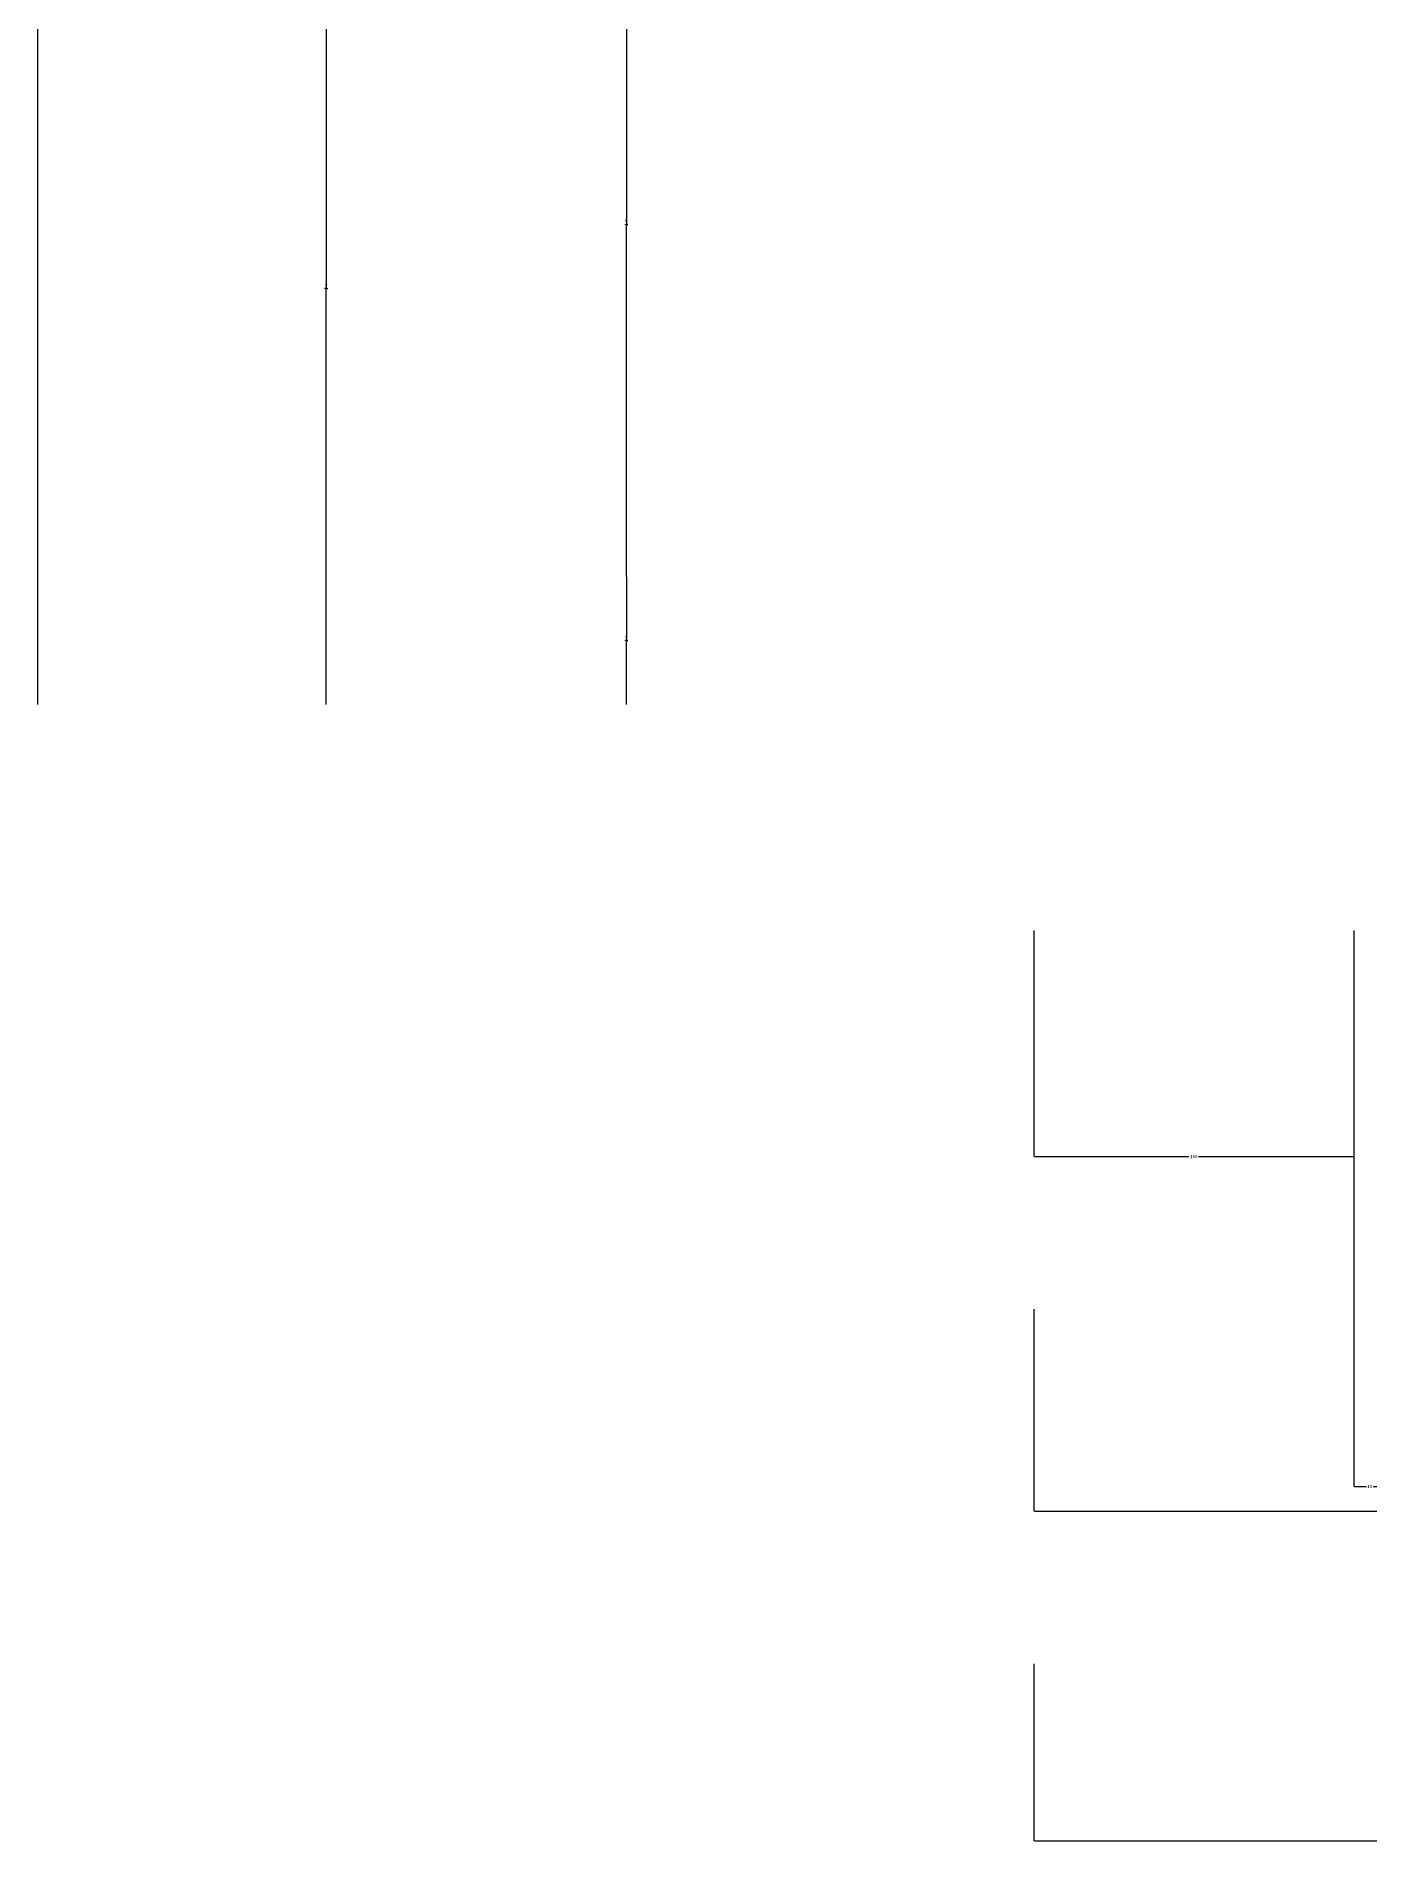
# Model space of a CAD drawing. Header units: metres. Extents: x 172 to 5375, y 420 to 6939.
# Drawn here: x 172 to 589, y 3280 to 3844 of the extents above; entities that cross this region are included whole.
import ezdxf

# ---------------------------------------------------------------- set-up
doc = ezdxf.new("R2010")
doc.units = ezdxf.units.M
doc.layers.add('DIM', color=3, linetype='Continuous')
doc.dimstyles.get("Standard").update_dxf_attribs({"dimtxt": 2.5, "dimasz": 2.5, "dimexe": 1.25, "dimexo": 0.625, "dimtad": 1, "dimcen": 2.5, "dimazin": 3, "dimtfac": 1, "dimtmove": 0, "dimatfit": 3})

# ---------------------------------------------------------------- blocks, each defined once
blk = doc.blocks.new('*D3')
for p, q in [((583.96, 3564.62), (583.96, 3390.99)), ((593.96, 3564.62), (593.96, 3390.99)), ((584.21, 3390.99), (587.96, 3390.99)), ((589.96, 3390.99), (593.71, 3390.99))]:
    blk.add_line(p, q)
at = {"layer": 'Defpoints'}
for p in [(583.96, 3564.62), (593.96, 3564.62), (583.96, 3390.99)]:
    blk.add_point(p, dxfattribs=at)
at = {"layer": 'DIM', "insert": (588.96, 3390.99), "char_height": 1, "attachment_point": 5}
blk.add_mtext('10', dxfattribs=at)
blk = doc.blocks.new('*D4')
for p, q in [((483.96, 3446.41), (483.96, 3383.27)), ((1013.96, 3446.41), (1013.96, 3383.27)), ((484.21, 3383.27), (747.46, 3383.27)), ((750.46, 3383.27), (1013.71, 3383.27))]:
    blk.add_line(p, q)
at = {"layer": 'Defpoints'}
for p in [(483.96, 3446.41), (1013.96, 3446.41), (483.96, 3383.27)]:
    blk.add_point(p, dxfattribs=at)
at = {"layer": 'DIM', "insert": (748.96, 3383.27), "char_height": 1, "attachment_point": 5}
blk.add_mtext('530', dxfattribs=at)
blk = doc.blocks.new('*D19')
for p, q in [((483.96, 3335.65), (483.96, 3280.34)), ((3043.96, 3335.65), (3043.96, 3280.34)), ((484.21, 3280.34), (1761.96, 3280.34)), ((1765.96, 3280.34), (3043.71, 3280.34))]:
    blk.add_line(p, q)
at = {"layer": 'Defpoints'}
for p in [(483.96, 3335.65), (3043.96, 3335.65), (483.96, 3280.34)]:
    blk.add_point(p, dxfattribs=at)
at = {"layer": 'DIM', "insert": (1763.96, 3280.34), "char_height": 1, "attachment_point": 5}
blk.add_mtext('2560', dxfattribs=at)
blk = doc.blocks.new('*D32')
for p, q in [((172.91, 6590.3), (172.91, 5112.77)), ((172.66, 5112.77), (172.41, 5112.77)), ((172.91, 3635.23), (172.91, 5112.77)), ((172.91, 5112.77), (172.91, 5112.77)), ((173.16, 5112.77), (173.41, 5112.77))]:
    blk.add_line(p, q)
at = {"layer": 'Defpoints'}
for p in [(172.91, 6590.3), (172.91, 5112.77), (172.91, 3635.23)]:
    blk.add_point(p, dxfattribs=at)
at = {"layer": 'DIM', "insert": (172.91, 5113.895), "char_height": 1, "attachment_point": 5}
blk.add_mtext('0', dxfattribs=at)
blk = doc.blocks.new('*D33')
for p, q in [((356.76, 3895.23), (356.76, 3785.23)), ((356.51, 3785.23), (356.26, 3785.23)), ((356.76, 3675.23), (356.76, 3785.23)), ((356.76, 3785.23), (356.76, 3785.23)), ((357.01, 3785.23), (357.26, 3785.23))]:
    blk.add_line(p, q)
at = {"layer": 'Defpoints'}
for p in [(356.76, 3895.23), (356.76, 3785.23), (356.76, 3675.23)]:
    blk.add_point(p, dxfattribs=at)
at = {"layer": 'DIM', "insert": (356.76, 3786.355), "char_height": 1, "attachment_point": 5}
blk.add_mtext('0', dxfattribs=at)
blk = doc.blocks.new('*D34')
for p, q in [((263.02, 3895.23), (263.02, 3765.23)), ((262.77, 3765.23), (262.52, 3765.23)), ((263.02, 3635.23), (263.02, 3765.23)), ((263.02, 3765.23), (263.02, 3765.23)), ((263.27, 3765.23), (263.52, 3765.23))]:
    blk.add_line(p, q)
at = {"layer": 'Defpoints'}
for p in [(263.02, 3895.23), (263.02, 3765.23), (263.02, 3635.23)]:
    blk.add_point(p, dxfattribs=at)
at = {"layer": 'DIM', "insert": (263.02, 3766.355), "char_height": 1, "attachment_point": 5}
blk.add_mtext('0', dxfattribs=at)
blk = doc.blocks.new('*D35')
for p, q in [((356.76, 3675.23), (356.76, 3655.23)), ((356.51, 3655.23), (356.26, 3655.23)), ((356.76, 3635.23), (356.76, 3655.23)), ((356.76, 3655.23), (356.76, 3655.23)), ((357.01, 3655.23), (357.26, 3655.23))]:
    blk.add_line(p, q)
at = {"layer": 'Defpoints'}
for p in [(356.76, 3675.23), (356.76, 3655.23), (356.76, 3635.23)]:
    blk.add_point(p, dxfattribs=at)
at = {"layer": 'DIM', "insert": (356.76, 3656.355), "char_height": 1, "attachment_point": 5}
blk.add_mtext('0', dxfattribs=at)
blk = doc.blocks.new('*D47')
for p, q in [((483.96, 3564.62), (483.96, 3494.03)), ((583.96, 3564.62), (583.96, 3494.03)), ((484.21, 3494.03), (532.46, 3494.03)), ((535.46, 3494.03), (583.71, 3494.03))]:
    blk.add_line(p, q)
at = {"layer": 'Defpoints'}
for p in [(483.96, 3564.62), (583.96, 3564.62), (483.96, 3494.03)]:
    blk.add_point(p, dxfattribs=at)
at = {"layer": 'DIM', "insert": (533.96, 3494.03), "char_height": 1, "attachment_point": 5}
blk.add_mtext('100', dxfattribs=at)

msp = doc.modelspace()

# ---------------------------------------------------------------- dimensions: what is measured, and where the dimension line sits
at = {"layer": 'DIM'}
for base, p1, p2, picture, middle in [((172.91, 5112.77), (172.91, 6590.3), (172.91, 3635.23), '*D32', (172.91, 5113.895)), ((263.02, 3765.23), (263.02, 3895.23), (263.02, 3635.23), '*D34', (263.02, 3766.355)), ((356.76, 3785.23), (356.76, 3895.23), (356.76, 3675.23), '*D33', (356.76, 3786.355)), ((356.76, 3655.23), (356.76, 3675.23), (356.76, 3635.23), '*D35', (356.76, 3656.355)), ((483.96, 3494.03), (483.96, 3564.62), (583.96, 3564.62), '*D47', (533.96, 3494.03)), ((583.96, 3390.99), (583.96, 3564.62), (593.96, 3564.62), '*D3', (588.96, 3390.99)), ((483.96, 3383.27), (483.96, 3446.41), (1013.96, 3446.41), '*D4', (748.96, 3383.27)), ((483.96, 3280.34), (483.96, 3335.65), (3043.96, 3335.65), '*D19', (1763.96, 3280.34))]:
    dim = msp.add_linear_dim(base=base, p1=p1, p2=p2, dimstyle='Standard', dxfattribs=at)
    dim.commit()
    dim.dimension.update_dxf_attribs({"geometry": picture, "text_midpoint": middle})

doc.saveas('drawing.dxf')
